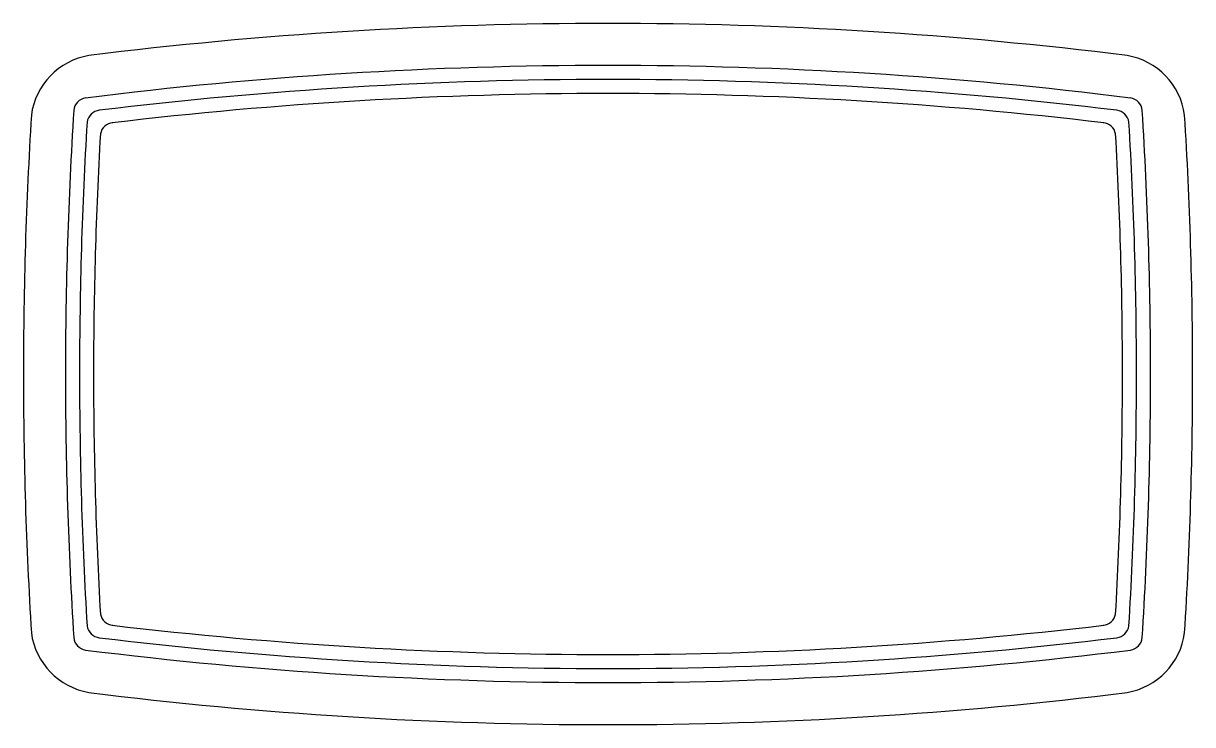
# Model space of a CAD drawing. Extents: x -1020.59 to -1018.09, y 423.45 to 424.95.
import ezdxf

# ---------------------------------------------------------------- set-up
doc = ezdxf.new("R2010")
doc.units = 0
doc.header["$LTSCALE"] = 10
doc.header["$MEASUREMENT"] = 0
doc.layers.add('Piscinas_Fibratec', color=4, linetype='CONTINUOUS')

msp = doc.modelspace()

# ---------------------------------------------------------------- linework, layer by layer
at = {"layer": 'Piscinas_Fibratec'}
for centre, radius, start, end in [((-1019.3396, 415.9467), 9, 90.00047, 97.08317), ((-1019.3397, 415.9467), 9, 82.91683, 89.99953), ((-1020.424, 424.7302), 0.15, 99.7486, 172.2759), ((-1018.2553, 424.7302), 0.15, 7.7241, 80.2514), ((-1011.5896, 424.1967), 9, 176.47319, 180), ((-1027.0896, 424.1967), 9, 0, 3.52681), ((-1011.5896, 424.1967), 9, 180, 183.52681), ((-1027.0896, 424.1967), 9, 356.47319, 0), ((-1020.424, 423.6633), 0.15, 187.7241, 260.2514), ((-1018.2553, 423.6633), 0.15, 279.7486, 352.2759), ((-1019.3396, 432.4467), 9, 262.91683, 269.99953), ((-1019.3397, 432.4467), 9, 270.00047, 277.08317)]:
    msp.add_arc(centre, radius, start, end, dxfattribs=at)
at = {"layer": 'Piscinas_Fibratec', "color": 2}
for centre, radius, start, end in [((-1019.3396, 415.8567), 9, 90, 97.12972), ((-1019.3396, 415.8567), 9, 82.87028, 90), ((-1020.4521, 424.7575), 0.03, 98.7065, 174.0826), ((-1018.2271, 424.7575), 0.03, 5.9174, 81.2935), ((-1011.4997, 424.1967), 9, 176.40808, 180), ((-1027.1796, 424.1967), 9, 0, 3.59192), ((-1011.4997, 424.1967), 9, 180, 183.59192), ((-1027.1796, 424.1967), 9, 356.40808, 0), ((-1020.4521, 423.636), 0.03, 185.9174, 261.2935), ((-1018.2271, 423.636), 0.03, 278.7065, 354.0826), ((-1019.3396, 432.5367), 9, 262.87028, 270), ((-1019.3396, 432.5367), 9, 270, 277.12972)]:
    msp.add_arc(centre, radius, start, end, dxfattribs=at)
at = {"layer": 'Piscinas_Fibratec', "color": 1}
for centre, radius, start, end in [((-1019.3396, 415.8267), 9, 90, 96.94149), ((-1019.3396, 415.8267), 9, 83.05851, 90), ((-1019.3396, 415.7967), 9, 90, 96.76432), ((-1019.3396, 415.7967), 9, 83.23568, 90), ((-1020.4238, 424.731), 0.03, 96.6924, 171.2981), ((-1018.2554, 424.731), 0.03, 8.7019, 83.3076), ((-1011.4696, 424.1967), 9, 176.56807, 180), ((-1020.3956, 424.7044), 0.03, 95.6021, 168.4663), ((-1018.2837, 424.7044), 0.03, 11.5337, 84.3979), ((-1027.2096, 424.1967), 9, 0, 3.43193), ((-1011.4396, 424.1967), 9, 176.72831, 180), ((-1027.2396, 424.1967), 9, 0, 3.27169), ((-1011.4696, 424.1967), 9, 180, 183.43193), ((-1011.4396, 424.1967), 9, 180, 183.27169), ((-1027.2396, 424.1967), 9, 356.72831, 0), ((-1027.2096, 424.1967), 9, 356.56807, 0), ((-1020.3956, 423.6891), 0.03, 191.5337, 264.3979), ((-1018.2837, 423.6891), 0.03, 275.6021, 348.4663), ((-1020.4238, 423.6625), 0.03, 188.7019, 263.3076), ((-1019.3396, 432.5967), 9, 263.23568, 270), ((-1019.3396, 432.5967), 9, 270, 276.76432), ((-1018.2554, 423.6625), 0.03, 276.6924, 351.2981), ((-1019.3396, 432.5667), 9, 263.05851, 270), ((-1019.3396, 432.5667), 9, 270, 276.94149)]:
    msp.add_arc(centre, radius, start, end, dxfattribs=at)

doc.saveas('drawing.dxf')
